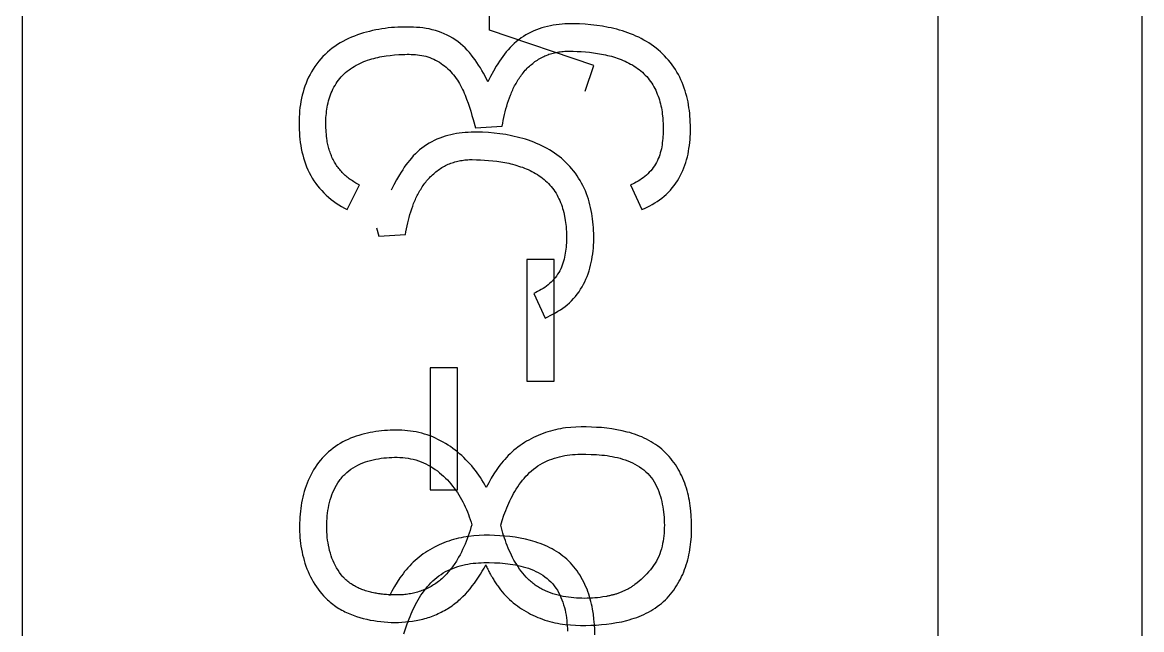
# Model space of a CAD drawing. Header units: inches. Extents: x 9000 to 22395, y 8106 to 17135.
# Drawn here: x 10305.71 to 10316.03, y 8309.48 to 8315.08 of the extents above; entities that cross this region are included whole.
import ezdxf

# ---------------------------------------------------------------- set-up
doc = ezdxf.new("R2010")
doc.units = ezdxf.units.IN
doc.header["$MEASUREMENT"] = 0
doc.layers.add('20000_FRONT_O', color=7, linetype='Continuous')
doc.layers.add('20500_FRONT_O_LABELING', color=7, linetype='Continuous')

msp = doc.modelspace()

# ---------------------------------------------------------------- linework, layer by layer
at = {"layer": '20000_FRONT_O', "linetype": 'Continuous'}
for p, q in [((10305.705, 8298.788), (10305.705, 8372.755)), ((10314.148, 8351.649), (10314.148, 8298.104)), ((10316.026, 8326.094), (10316.026, 8293.794))]:
    msp.add_line(p, q, dxfattribs=at)
at = {"layer": '20500_FRONT_O_LABELING', "linetype": 'Continuous'}
for p, q in [((10310.012, 8315.008), (10310.012, 8316.532)), ((10310.973, 8314.683), (10310.012, 8315.008)), ((10310.895, 8314.446), (10310.973, 8314.683)), ((10309.862, 8314.185), (10309.884, 8314.109)), ((10309.884, 8314.109), (10310.13, 8314.124)), ((10308.7, 8313.355), (10308.813, 8313.582)), ((10311.314, 8313.582), (10311.417, 8313.355)), ((10308.969, 8313.186), (10308.991, 8313.11)), ((10308.991, 8313.11), (10309.238, 8313.125)), ((10310.357, 8312.895), (10310.357, 8311.772)), ((10310.608, 8312.895), (10310.357, 8312.895)), ((10310.608, 8311.772), (10310.608, 8312.895)), ((10310.421, 8312.582), (10310.525, 8312.355)), ((10309.464, 8311.896), (10309.464, 8310.772)), ((10309.716, 8311.896), (10309.464, 8311.896)), ((10309.716, 8310.772), (10309.716, 8311.896)), ((10310.357, 8311.772), (10310.608, 8311.772)), ((10309.464, 8310.772), (10309.716, 8310.772))]:
    msp.add_line(p, q, dxfattribs=at)
for points in [[(10309.997, 8314.533), (10309.971, 8314.585), (10309.957, 8314.611), (10309.942, 8314.636), (10309.928, 8314.661), (10309.912, 8314.686), (10309.897, 8314.71), (10309.88, 8314.734), (10309.863, 8314.757), (10309.845, 8314.779), (10309.827, 8314.802), (10309.807, 8314.823), (10309.787, 8314.844), (10309.766, 8314.864), (10309.744, 8314.883), (10309.721, 8314.902), (10309.697, 8314.919), (10309.673, 8314.935), (10309.647, 8314.949), (10309.622, 8314.963), (10309.595, 8314.975), (10309.568, 8314.986), (10309.541, 8314.996), (10309.513, 8315.005), (10309.485, 8315.012), (10309.456, 8315.019), (10309.428, 8315.024), (10309.399, 8315.029), (10309.37, 8315.032), (10309.34, 8315.034), (10309.311, 8315.036), (10309.282, 8315.037), (10309.253, 8315.037), (10309.224, 8315.037), (10309.195, 8315.036), (10309.166, 8315.035), (10309.137, 8315.033), (10309.108, 8315.031), (10309.079, 8315.028), (10309.05, 8315.024), (10309.021, 8315.02), (10308.993, 8315.015), (10308.964, 8315.01), (10308.935, 8315.004), (10308.907, 8314.997), (10308.878, 8314.99), (10308.85, 8314.982), (10308.822, 8314.973), (10308.794, 8314.964), (10308.767, 8314.954), (10308.74, 8314.943), (10308.713, 8314.931), (10308.687, 8314.918), (10308.661, 8314.904), (10308.636, 8314.89), (10308.611, 8314.875), (10308.587, 8314.858), (10308.563, 8314.841), (10308.54, 8314.823), (10308.518, 8314.805), (10308.497, 8314.785), (10308.477, 8314.764), (10308.457, 8314.743), (10308.438, 8314.721), (10308.42, 8314.698), (10308.403, 8314.674), (10308.387, 8314.65), (10308.372, 8314.625), (10308.358, 8314.6), (10308.345, 8314.574), (10308.332, 8314.547), (10308.321, 8314.52), (10308.311, 8314.493), (10308.301, 8314.465), (10308.293, 8314.437), (10308.286, 8314.408), (10308.279, 8314.38), (10308.274, 8314.351), (10308.269, 8314.322), (10308.265, 8314.294), (10308.262, 8314.265), (10308.259, 8314.236), (10308.258, 8314.206), (10308.257, 8314.177), (10308.256, 8314.148), (10308.257, 8314.119), (10308.258, 8314.09), (10308.259, 8314.061), (10308.261, 8314.032), (10308.264, 8314.003), (10308.268, 8313.974), (10308.272, 8313.945), (10308.277, 8313.916), (10308.283, 8313.888), (10308.29, 8313.859), (10308.298, 8313.831), (10308.306, 8313.803), (10308.316, 8313.776), (10308.326, 8313.749), (10308.338, 8313.722), (10308.35, 8313.696), (10308.364, 8313.67), (10308.378, 8313.645), (10308.394, 8313.62), (10308.41, 8313.596), (10308.428, 8313.573), (10308.446, 8313.551), (10308.465, 8313.529), (10308.486, 8313.508), (10308.507, 8313.488), (10308.529, 8313.468), (10308.551, 8313.449), (10308.575, 8313.432), (10308.599, 8313.415), (10308.623, 8313.398), (10308.648, 8313.383), (10308.674, 8313.368), (10308.7, 8313.355)], [(10311.417, 8313.355), (10311.442, 8313.366), (10311.466, 8313.377), (10311.49, 8313.39), (10311.513, 8313.402), (10311.536, 8313.416), (10311.558, 8313.43), (10311.58, 8313.445), (10311.602, 8313.461), (10311.623, 8313.477), (10311.643, 8313.495), (10311.662, 8313.514), (10311.68, 8313.534), (10311.698, 8313.554), (10311.714, 8313.575), (10311.73, 8313.597), (10311.745, 8313.619), (10311.758, 8313.642), (10311.771, 8313.665), (10311.783, 8313.689), (10311.794, 8313.714), (10311.804, 8313.738), (10311.814, 8313.763), (10311.822, 8313.789), (10311.83, 8313.814), (10311.837, 8313.84), (10311.843, 8313.866), (10311.848, 8313.893), (10311.852, 8313.919), (10311.856, 8313.946), (10311.859, 8313.973), (10311.862, 8314), (10311.864, 8314.026), (10311.865, 8314.053), (10311.866, 8314.08), (10311.865, 8314.134), (10311.864, 8314.16), (10311.863, 8314.187), (10311.861, 8314.214), (10311.859, 8314.24), (10311.856, 8314.267), (10311.852, 8314.293), (10311.848, 8314.32), (10311.843, 8314.346), (10311.837, 8314.372), (10311.831, 8314.398), (10311.824, 8314.424), (10311.817, 8314.45), (10311.808, 8314.475), (10311.799, 8314.5), (10311.789, 8314.525), (10311.778, 8314.55), (10311.766, 8314.574), (10311.754, 8314.598), (10311.741, 8314.621), (10311.727, 8314.644), (10311.712, 8314.667), (10311.697, 8314.688), (10311.68, 8314.71), (10311.663, 8314.731), (10311.646, 8314.751), (10311.627, 8314.771), (10311.608, 8314.79), (10311.589, 8314.808), (10311.569, 8314.826), (10311.548, 8314.843), (10311.526, 8314.859), (10311.504, 8314.875), (10311.482, 8314.89), (10311.459, 8314.904), (10311.436, 8314.917), (10311.412, 8314.93), (10311.388, 8314.942), (10311.363, 8314.954), (10311.339, 8314.965), (10311.314, 8314.975), (10311.289, 8314.984), (10311.263, 8314.993), (10311.238, 8315.001), (10311.212, 8315.009), (10311.186, 8315.016), (10311.16, 8315.023), (10311.133, 8315.029), (10311.107, 8315.034), (10311.054, 8315.044), (10311.001, 8315.052), (10310.948, 8315.058), (10310.895, 8315.063), (10310.842, 8315.066), (10310.788, 8315.067), (10310.734, 8315.066), (10310.707, 8315.065), (10310.681, 8315.063), (10310.654, 8315.061), (10310.627, 8315.058), (10310.6, 8315.054), (10310.574, 8315.049), (10310.547, 8315.043), (10310.521, 8315.037), (10310.496, 8315.029), (10310.47, 8315.021), (10310.445, 8315.011), (10310.42, 8315.001), (10310.396, 8314.99), (10310.372, 8314.978), (10310.349, 8314.965), (10310.326, 8314.951), (10310.304, 8314.936), (10310.282, 8314.92), (10310.261, 8314.903), (10310.241, 8314.885), (10310.221, 8314.867), (10310.202, 8314.848), (10310.184, 8314.828), (10310.167, 8314.808), (10310.15, 8314.787), (10310.134, 8314.765), (10310.119, 8314.743), (10310.104, 8314.721), (10310.089, 8314.698), (10310.075, 8314.675), (10310.048, 8314.629), (10310.022, 8314.581), (10309.997, 8314.533)], [(10310.13, 8314.124), (10310.135, 8314.15), (10310.14, 8314.177), (10310.145, 8314.203), (10310.151, 8314.23), (10310.157, 8314.256), (10310.164, 8314.282), (10310.171, 8314.308), (10310.179, 8314.334), (10310.187, 8314.359), (10310.196, 8314.384), (10310.206, 8314.409), (10310.211, 8314.422), (10310.216, 8314.434), (10310.221, 8314.446), (10310.227, 8314.458), (10310.232, 8314.47), (10310.238, 8314.482), (10310.244, 8314.494), (10310.251, 8314.506), (10310.257, 8314.517), (10310.264, 8314.529), (10310.271, 8314.54), (10310.278, 8314.552), (10310.285, 8314.563), (10310.293, 8314.574), (10310.3, 8314.585), (10310.308, 8314.596), (10310.316, 8314.607), (10310.325, 8314.617), (10310.333, 8314.627), (10310.342, 8314.638), (10310.351, 8314.647), (10310.361, 8314.657), (10310.37, 8314.666), (10310.38, 8314.676), (10310.39, 8314.685), (10310.4, 8314.693), (10310.411, 8314.702), (10310.421, 8314.71), (10310.432, 8314.718), (10310.443, 8314.725), (10310.454, 8314.733), (10310.465, 8314.74), (10310.477, 8314.747), (10310.488, 8314.753), (10310.5, 8314.76), (10310.512, 8314.765), (10310.524, 8314.771), (10310.536, 8314.776), (10310.549, 8314.781), (10310.561, 8314.786), (10310.574, 8314.79), (10310.587, 8314.793), (10310.6, 8314.797), (10310.613, 8314.8), (10310.626, 8314.803), (10310.639, 8314.805), (10310.652, 8314.807), (10310.665, 8314.809), (10310.679, 8314.811), (10310.692, 8314.812), (10310.706, 8314.813), (10310.719, 8314.814), (10310.733, 8314.814), (10310.746, 8314.814)], [(10310.746, 8314.814), (10310.784, 8314.814), (10310.822, 8314.812), (10310.859, 8314.81), (10310.897, 8314.808), (10310.934, 8314.804), (10310.971, 8314.8), (10311.009, 8314.794), (10311.045, 8314.788), (10311.064, 8314.784), (10311.082, 8314.78), (10311.1, 8314.776), (10311.119, 8314.772), (10311.137, 8314.767), (10311.155, 8314.761), (10311.173, 8314.756), (10311.191, 8314.75), (10311.209, 8314.743), (10311.227, 8314.737), (10311.245, 8314.729), (10311.262, 8314.722), (10311.28, 8314.714), (10311.297, 8314.705), (10311.313, 8314.696), (10311.33, 8314.687), (10311.346, 8314.677), (10311.362, 8314.667), (10311.378, 8314.656), (10311.393, 8314.645), (10311.408, 8314.633), (10311.422, 8314.62), (10311.436, 8314.607), (10311.449, 8314.594), (10311.462, 8314.58), (10311.474, 8314.566), (10311.486, 8314.551), (10311.497, 8314.535), (10311.508, 8314.52), (10311.518, 8314.504), (10311.527, 8314.487), (10311.537, 8314.471), (10311.545, 8314.454), (10311.553, 8314.437), (10311.56, 8314.419), (10311.567, 8314.401), (10311.573, 8314.383), (10311.579, 8314.365), (10311.584, 8314.347), (10311.589, 8314.329), (10311.593, 8314.31), (10311.597, 8314.292), (10311.601, 8314.273), (10311.604, 8314.254), (10311.606, 8314.235), (10311.608, 8314.217), (10311.61, 8314.198), (10311.612, 8314.179), (10311.614, 8314.141), (10311.614, 8314.122), (10311.615, 8314.103), (10311.615, 8314.084), (10311.614, 8314.065), (10311.613, 8314.046), (10311.612, 8314.027), (10311.611, 8314.009), (10311.609, 8313.99), (10311.606, 8313.971), (10311.604, 8313.952), (10311.6, 8313.933), (10311.597, 8313.915), (10311.592, 8313.896), (10311.587, 8313.878), (10311.582, 8313.86), (10311.576, 8313.842), (10311.569, 8313.824), (10311.561, 8313.807), (10311.553, 8313.79), (10311.544, 8313.773), (10311.534, 8313.757), (10311.523, 8313.742), (10311.512, 8313.726), (10311.499, 8313.712), (10311.486, 8313.698), (10311.473, 8313.684), (10311.459, 8313.672), (10311.444, 8313.659), (10311.429, 8313.648), (10311.414, 8313.637), (10311.398, 8313.626), (10311.382, 8313.616), (10311.365, 8313.607), (10311.348, 8313.598), (10311.331, 8313.589), (10311.314, 8313.582)], [(10308.515, 8313.991), (10308.512, 8314.01), (10308.51, 8314.03), (10308.508, 8314.049), (10308.506, 8314.068), (10308.505, 8314.087), (10308.504, 8314.107), (10308.503, 8314.126), (10308.503, 8314.145), (10308.503, 8314.164), (10308.504, 8314.183), (10308.504, 8314.203), (10308.506, 8314.222), (10308.508, 8314.241), (10308.51, 8314.26), (10308.512, 8314.279), (10308.516, 8314.299), (10308.519, 8314.318), (10308.524, 8314.337), (10308.528, 8314.356), (10308.534, 8314.374), (10308.54, 8314.393), (10308.546, 8314.411), (10308.553, 8314.43), (10308.561, 8314.447), (10308.569, 8314.465), (10308.578, 8314.482), (10308.588, 8314.499), (10308.598, 8314.516), (10308.609, 8314.532), (10308.62, 8314.547), (10308.632, 8314.562), (10308.645, 8314.577), (10308.658, 8314.591), (10308.672, 8314.605), (10308.686, 8314.618), (10308.701, 8314.63), (10308.717, 8314.642), (10308.732, 8314.653), (10308.749, 8314.664), (10308.765, 8314.674), (10308.782, 8314.684), (10308.799, 8314.693), (10308.817, 8314.702), (10308.835, 8314.71), (10308.853, 8314.718), (10308.871, 8314.725), (10308.889, 8314.731), (10308.908, 8314.737), (10308.926, 8314.743), (10308.945, 8314.748), (10308.964, 8314.753), (10308.982, 8314.757), (10309.001, 8314.761), (10309.02, 8314.765), (10309.04, 8314.768), (10309.059, 8314.771), (10309.097, 8314.776), (10309.136, 8314.78), (10309.175, 8314.783), (10309.214, 8314.785), (10309.233, 8314.785), (10309.252, 8314.786), (10309.272, 8314.786), (10309.291, 8314.785), (10309.31, 8314.784), (10309.33, 8314.783), (10309.349, 8314.781), (10309.368, 8314.778), (10309.387, 8314.775), (10309.406, 8314.771), (10309.425, 8314.767), (10309.444, 8314.761), (10309.463, 8314.755), (10309.481, 8314.748), (10309.499, 8314.74), (10309.516, 8314.732), (10309.534, 8314.722), (10309.551, 8314.712), (10309.567, 8314.702), (10309.583, 8314.69), (10309.599, 8314.678), (10309.614, 8314.666), (10309.629, 8314.653), (10309.643, 8314.639), (10309.656, 8314.625), (10309.669, 8314.61), (10309.682, 8314.595), (10309.694, 8314.58), (10309.705, 8314.564), (10309.716, 8314.548), (10309.726, 8314.531), (10309.736, 8314.515), (10309.746, 8314.497), (10309.755, 8314.48), (10309.764, 8314.462), (10309.772, 8314.445), (10309.78, 8314.427), (10309.787, 8314.408), (10309.795, 8314.39), (10309.801, 8314.372), (10309.815, 8314.335), (10309.827, 8314.298), (10309.839, 8314.26), (10309.85, 8314.223), (10309.862, 8314.185)], [(10308.813, 8313.582), (10308.803, 8313.587), (10308.792, 8313.593), (10308.781, 8313.599), (10308.77, 8313.605), (10308.76, 8313.611), (10308.75, 8313.618), (10308.739, 8313.625), (10308.729, 8313.632), (10308.719, 8313.639), (10308.71, 8313.646), (10308.7, 8313.654), (10308.691, 8313.662), (10308.682, 8313.67), (10308.673, 8313.678), (10308.664, 8313.687), (10308.655, 8313.696), (10308.647, 8313.705), (10308.639, 8313.714), (10308.631, 8313.723), (10308.623, 8313.733), (10308.616, 8313.743), (10308.608, 8313.752), (10308.601, 8313.762), (10308.595, 8313.773), (10308.588, 8313.783), (10308.582, 8313.793), (10308.576, 8313.804), (10308.571, 8313.815), (10308.565, 8313.826), (10308.56, 8313.837), (10308.555, 8313.849), (10308.551, 8313.86), (10308.546, 8313.872), (10308.542, 8313.883), (10308.538, 8313.895), (10308.535, 8313.907), (10308.531, 8313.919), (10308.528, 8313.931), (10308.525, 8313.943), (10308.522, 8313.955), (10308.52, 8313.967), (10308.517, 8313.979), (10308.515, 8313.991)], [(10310.525, 8312.355), (10310.549, 8312.367), (10310.573, 8312.378), (10310.597, 8312.39), (10310.621, 8312.403), (10310.643, 8312.417), (10310.666, 8312.431), (10310.688, 8312.446), (10310.709, 8312.462), (10310.73, 8312.478), (10310.75, 8312.496), (10310.77, 8312.515), (10310.788, 8312.534), (10310.805, 8312.555), (10310.822, 8312.576), (10310.838, 8312.598), (10310.852, 8312.62), (10310.866, 8312.643), (10310.879, 8312.666), (10310.891, 8312.69), (10310.902, 8312.714), (10310.912, 8312.739), (10310.921, 8312.764), (10310.93, 8312.789), (10310.937, 8312.815), (10310.944, 8312.841), (10310.95, 8312.867), (10310.956, 8312.893), (10310.96, 8312.92), (10310.964, 8312.947), (10310.967, 8312.973), (10310.97, 8313), (10310.971, 8313.027), (10310.973, 8313.054), (10310.973, 8313.081), (10310.973, 8313.134), (10310.972, 8313.161), (10310.971, 8313.188), (10310.969, 8313.214), (10310.966, 8313.241), (10310.963, 8313.268), (10310.96, 8313.294), (10310.955, 8313.32), (10310.951, 8313.347), (10310.945, 8313.373), (10310.939, 8313.399), (10310.932, 8313.425), (10310.924, 8313.45), (10310.916, 8313.476), (10310.907, 8313.501), (10310.897, 8313.526), (10310.886, 8313.551), (10310.874, 8313.575), (10310.862, 8313.599), (10310.848, 8313.622), (10310.834, 8313.645), (10310.82, 8313.667), (10310.804, 8313.689), (10310.788, 8313.711), (10310.771, 8313.731), (10310.753, 8313.752), (10310.735, 8313.771), (10310.716, 8313.79), (10310.696, 8313.809), (10310.676, 8313.827), (10310.655, 8313.844), (10310.634, 8313.86), (10310.612, 8313.876), (10310.589, 8313.891), (10310.566, 8313.905), (10310.543, 8313.918), (10310.519, 8313.931), (10310.495, 8313.943), (10310.471, 8313.954), (10310.446, 8313.965), (10310.421, 8313.975), (10310.396, 8313.985), (10310.371, 8313.994), (10310.345, 8314.002), (10310.319, 8314.01), (10310.293, 8314.017), (10310.267, 8314.023), (10310.241, 8314.029), (10310.215, 8314.035), (10310.162, 8314.045), (10310.109, 8314.053), (10310.056, 8314.059), (10310.003, 8314.064), (10309.949, 8314.067), (10309.896, 8314.068), (10309.842, 8314.067), (10309.815, 8314.066), (10309.788, 8314.064), (10309.761, 8314.062), (10309.734, 8314.058), (10309.708, 8314.055), (10309.681, 8314.05), (10309.655, 8314.044), (10309.629, 8314.037), (10309.603, 8314.03), (10309.578, 8314.021), (10309.553, 8314.012), (10309.528, 8314.002), (10309.503, 8313.991), (10309.48, 8313.979), (10309.456, 8313.966), (10309.433, 8313.952), (10309.411, 8313.937), (10309.389, 8313.921), (10309.368, 8313.904), (10309.348, 8313.886), (10309.329, 8313.868), (10309.31, 8313.849), (10309.292, 8313.829), (10309.275, 8313.808), (10309.258, 8313.787), (10309.242, 8313.766), (10309.227, 8313.744), (10309.212, 8313.722), (10309.197, 8313.699), (10309.183, 8313.676), (10309.156, 8313.629), (10309.13, 8313.582), (10309.105, 8313.534)], [(10309.238, 8313.125), (10309.242, 8313.151), (10309.247, 8313.178), (10309.253, 8313.204), (10309.258, 8313.231), (10309.265, 8313.257), (10309.271, 8313.283), (10309.278, 8313.309), (10309.286, 8313.334), (10309.295, 8313.36), (10309.304, 8313.385), (10309.313, 8313.41), (10309.318, 8313.422), (10309.323, 8313.435), (10309.329, 8313.447), (10309.334, 8313.459), (10309.34, 8313.471), (10309.346, 8313.483), (10309.352, 8313.495), (10309.358, 8313.506), (10309.365, 8313.518), (10309.371, 8313.53), (10309.378, 8313.541), (10309.385, 8313.552), (10309.393, 8313.564), (10309.4, 8313.575), (10309.408, 8313.586), (10309.416, 8313.597), (10309.424, 8313.607), (10309.432, 8313.618), (10309.441, 8313.628), (10309.45, 8313.638), (10309.459, 8313.648), (10309.468, 8313.658), (10309.478, 8313.667), (10309.488, 8313.676), (10309.498, 8313.685), (10309.508, 8313.694), (10309.518, 8313.702), (10309.529, 8313.711), (10309.54, 8313.719), (10309.55, 8313.726), (10309.562, 8313.734), (10309.573, 8313.741), (10309.584, 8313.748), (10309.596, 8313.754), (10309.608, 8313.76), (10309.62, 8313.766), (10309.632, 8313.772), (10309.644, 8313.777), (10309.656, 8313.782), (10309.669, 8313.786), (10309.681, 8313.79), (10309.694, 8313.794), (10309.707, 8313.798), (10309.72, 8313.801), (10309.733, 8313.804), (10309.746, 8313.806), (10309.76, 8313.808), (10309.773, 8313.81), (10309.786, 8313.812), (10309.8, 8313.813), (10309.813, 8313.814), (10309.827, 8313.815), (10309.84, 8313.815), (10309.854, 8313.815)], [(10309.854, 8313.815), (10309.892, 8313.814), (10309.929, 8313.813), (10309.967, 8313.811), (10310.004, 8313.808), (10310.042, 8313.805), (10310.079, 8313.801), (10310.116, 8313.795), (10310.153, 8313.789), (10310.171, 8313.785), (10310.19, 8313.781), (10310.208, 8313.777), (10310.226, 8313.772), (10310.245, 8313.767), (10310.263, 8313.762), (10310.281, 8313.756), (10310.299, 8313.75), (10310.317, 8313.744), (10310.335, 8313.737), (10310.352, 8313.73), (10310.37, 8313.723), (10310.387, 8313.715), (10310.404, 8313.706), (10310.421, 8313.697), (10310.438, 8313.688), (10310.454, 8313.678), (10310.47, 8313.667), (10310.485, 8313.657), (10310.5, 8313.645), (10310.515, 8313.633), (10310.529, 8313.621), (10310.543, 8313.608), (10310.557, 8313.595), (10310.569, 8313.581), (10310.582, 8313.566), (10310.593, 8313.551), (10310.605, 8313.536), (10310.615, 8313.521), (10310.626, 8313.505), (10310.635, 8313.488), (10310.644, 8313.471), (10310.653, 8313.454), (10310.66, 8313.437), (10310.668, 8313.42), (10310.675, 8313.402), (10310.681, 8313.384), (10310.687, 8313.366), (10310.692, 8313.348), (10310.697, 8313.329), (10310.701, 8313.311), (10310.705, 8313.292), (10310.708, 8313.274), (10310.711, 8313.255), (10310.714, 8313.236), (10310.716, 8313.217), (10310.718, 8313.198), (10310.719, 8313.18), (10310.721, 8313.142), (10310.722, 8313.123), (10310.722, 8313.104), (10310.722, 8313.085), (10310.722, 8313.066), (10310.721, 8313.047), (10310.72, 8313.028), (10310.718, 8313.009), (10310.716, 8312.99), (10310.714, 8312.972), (10310.711, 8312.953), (10310.708, 8312.934), (10310.704, 8312.916), (10310.7, 8312.897), (10310.695, 8312.879), (10310.689, 8312.861), (10310.683, 8312.843), (10310.676, 8312.825), (10310.669, 8312.808), (10310.66, 8312.791), (10310.651, 8312.774), (10310.641, 8312.758), (10310.631, 8312.742), (10310.619, 8312.727), (10310.607, 8312.712), (10310.594, 8312.698), (10310.581, 8312.685), (10310.567, 8312.672), (10310.552, 8312.66), (10310.537, 8312.649), (10310.522, 8312.637), (10310.506, 8312.627), (10310.489, 8312.617), (10310.473, 8312.608), (10310.456, 8312.599), (10310.439, 8312.59), (10310.421, 8312.582)], [(10309.983, 8310.795), (10309.97, 8310.818), (10309.956, 8310.841), (10309.942, 8310.864), (10309.928, 8310.886), (10309.913, 8310.908), (10309.898, 8310.93), (10309.882, 8310.951), (10309.866, 8310.972), (10309.849, 8310.992), (10309.832, 8311.012), (10309.814, 8311.031), (10309.795, 8311.05), (10309.776, 8311.069), (10309.757, 8311.087), (10309.737, 8311.104), (10309.716, 8311.122), (10309.695, 8311.138), (10309.674, 8311.154), (10309.652, 8311.17), (10309.63, 8311.185), (10309.607, 8311.199), (10309.584, 8311.212), (10309.561, 8311.225), (10309.537, 8311.237), (10309.513, 8311.249), (10309.489, 8311.259), (10309.464, 8311.269), (10309.439, 8311.278), (10309.413, 8311.286), (10309.388, 8311.294), (10309.362, 8311.3), (10309.336, 8311.306), (10309.31, 8311.31), (10309.284, 8311.314), (10309.257, 8311.317), (10309.231, 8311.32), (10309.204, 8311.321), (10309.177, 8311.322), (10309.151, 8311.322), (10309.124, 8311.322), (10309.097, 8311.321), (10309.071, 8311.32), (10309.044, 8311.318), (10309.017, 8311.315), (10308.991, 8311.312), (10308.965, 8311.309), (10308.938, 8311.305), (10308.912, 8311.3), (10308.886, 8311.294), (10308.86, 8311.288), (10308.834, 8311.282), (10308.808, 8311.274), (10308.782, 8311.266), (10308.757, 8311.257), (10308.732, 8311.248), (10308.708, 8311.237), (10308.684, 8311.226), (10308.66, 8311.213), (10308.636, 8311.2), (10308.614, 8311.186), (10308.591, 8311.171), (10308.57, 8311.156), (10308.549, 8311.139), (10308.528, 8311.121), (10308.509, 8311.103), (10308.49, 8311.084), (10308.471, 8311.064), (10308.454, 8311.044), (10308.437, 8311.023), (10308.421, 8311.001), (10308.405, 8310.978), (10308.391, 8310.956), (10308.377, 8310.932), (10308.364, 8310.908), (10308.352, 8310.884), (10308.341, 8310.859), (10308.331, 8310.835), (10308.321, 8310.809), (10308.313, 8310.784), (10308.305, 8310.758), (10308.297, 8310.732), (10308.291, 8310.706), (10308.285, 8310.68), (10308.28, 8310.653), (10308.276, 8310.627), (10308.272, 8310.6), (10308.269, 8310.574), (10308.266, 8310.547), (10308.264, 8310.52), (10308.263, 8310.493), (10308.262, 8310.467), (10308.261, 8310.44), (10308.262, 8310.413), (10308.262, 8310.386), (10308.263, 8310.359), (10308.265, 8310.332), (10308.268, 8310.305), (10308.271, 8310.279), (10308.274, 8310.252), (10308.279, 8310.226), (10308.284, 8310.199), (10308.289, 8310.173), (10308.296, 8310.147), (10308.303, 8310.121), (10308.31, 8310.096), (10308.319, 8310.07), (10308.328, 8310.045), (10308.339, 8310.02), (10308.35, 8309.996), (10308.361, 8309.971), (10308.374, 8309.948), (10308.387, 8309.924), (10308.401, 8309.901), (10308.416, 8309.879), (10308.432, 8309.857), (10308.448, 8309.835), (10308.465, 8309.814), (10308.483, 8309.794)], [(10310.101, 8309.87), (10310.115, 8309.851), (10310.13, 8309.832), (10310.146, 8309.814), (10310.162, 8309.796), (10310.179, 8309.779), (10310.196, 8309.763), (10310.214, 8309.747), (10310.232, 8309.731), (10310.251, 8309.716), (10310.27, 8309.702), (10310.289, 8309.688), (10310.309, 8309.675), (10310.329, 8309.662), (10310.35, 8309.65), (10310.371, 8309.638), (10310.392, 8309.627), (10310.413, 8309.617), (10310.435, 8309.607), (10310.457, 8309.597), (10310.479, 8309.588), (10310.502, 8309.58), (10310.524, 8309.572), (10310.547, 8309.565), (10310.57, 8309.559), (10310.593, 8309.553), (10310.616, 8309.547), (10310.64, 8309.543), (10310.663, 8309.538), (10310.687, 8309.535), (10310.71, 8309.532), (10310.758, 8309.527), (10310.805, 8309.524), (10310.853, 8309.523), (10310.901, 8309.523), (10310.948, 8309.524), (10310.996, 8309.526), (10311.044, 8309.53), (10311.091, 8309.534), (10311.138, 8309.54), (10311.185, 8309.548), (10311.232, 8309.557), (10311.278, 8309.569), (10311.301, 8309.575), (10311.324, 8309.582), (10311.347, 8309.589), (10311.37, 8309.597), (10311.392, 8309.606), (10311.414, 8309.615), (10311.436, 8309.624), (10311.458, 8309.635), (10311.479, 8309.646), (10311.5, 8309.657), (10311.52, 8309.67), (10311.541, 8309.683), (10311.56, 8309.697), (10311.58, 8309.711), (10311.598, 8309.726), (10311.616, 8309.742), (10311.634, 8309.758), (10311.65, 8309.775), (10311.666, 8309.793), (10311.682, 8309.811), (10311.697, 8309.829), (10311.711, 8309.849), (10311.725, 8309.868), (10311.738, 8309.888), (10311.75, 8309.908), (10311.762, 8309.929), (10311.773, 8309.95), (10311.784, 8309.972), (10311.794, 8309.993), (10311.803, 8310.015), (10311.812, 8310.037), (10311.82, 8310.06), (10311.827, 8310.082), (10311.834, 8310.105), (10311.84, 8310.128), (10311.846, 8310.151), (10311.851, 8310.174), (10311.856, 8310.197), (10311.864, 8310.245), (10311.87, 8310.292), (10311.874, 8310.34), (10311.876, 8310.388), (10311.876, 8310.436), (10311.875, 8310.484), (10311.873, 8310.531), (10311.869, 8310.579), (10311.863, 8310.626), (10311.856, 8310.673), (10311.851, 8310.696), (10311.846, 8310.719), (10311.841, 8310.742), (10311.834, 8310.765), (10311.828, 8310.788), (10311.82, 8310.811), (10311.813, 8310.834), (10311.804, 8310.856), (10311.795, 8310.878), (10311.785, 8310.9), (10311.775, 8310.921), (10311.763, 8310.943), (10311.752, 8310.964), (10311.739, 8310.984), (10311.726, 8311.004), (10311.712, 8311.024), (10311.698, 8311.043), (10311.683, 8311.062), (10311.668, 8311.08), (10311.652, 8311.097), (10311.635, 8311.114), (10311.618, 8311.131), (10311.6, 8311.147), (10311.582, 8311.162), (10311.563, 8311.176), (10311.543, 8311.19), (10311.523, 8311.203), (10311.503, 8311.215), (10311.482, 8311.227), (10311.461, 8311.238), (10311.439, 8311.249), (10311.417, 8311.259), (10311.395, 8311.268), (10311.373, 8311.276), (10311.35, 8311.284), (10311.328, 8311.292), (10311.305, 8311.299), (10311.282, 8311.305), (10311.235, 8311.317), (10311.188, 8311.326), (10311.141, 8311.334), (10311.094, 8311.34), (10311.046, 8311.345), (10310.999, 8311.348), (10310.952, 8311.351), (10310.904, 8311.352), (10310.857, 8311.352), (10310.809, 8311.351), (10310.762, 8311.347), (10310.714, 8311.342), (10310.69, 8311.339), (10310.667, 8311.335), (10310.643, 8311.331), (10310.62, 8311.326), (10310.597, 8311.32), (10310.574, 8311.314), (10310.551, 8311.307), (10310.528, 8311.299), (10310.506, 8311.291), (10310.483, 8311.283), (10310.461, 8311.274), (10310.439, 8311.264), (10310.418, 8311.254), (10310.396, 8311.243), (10310.375, 8311.231), (10310.354, 8311.22), (10310.334, 8311.207), (10310.314, 8311.194), (10310.295, 8311.18), (10310.275, 8311.166), (10310.257, 8311.152), (10310.238, 8311.137), (10310.22, 8311.121), (10310.203, 8311.105), (10310.186, 8311.088), (10310.169, 8311.071), (10310.153, 8311.053), (10310.137, 8311.035), (10310.122, 8311.017), (10310.107, 8310.998), (10310.093, 8310.979), (10310.079, 8310.96), (10310.053, 8310.92), (10310.028, 8310.879), (10310.005, 8310.838), (10309.983, 8310.795)], [(10310.116, 8310.445), (10310.13, 8310.491), (10310.146, 8310.538), (10310.163, 8310.583), (10310.172, 8310.606), (10310.181, 8310.628), (10310.191, 8310.65), (10310.201, 8310.672), (10310.212, 8310.694), (10310.223, 8310.716), (10310.235, 8310.737), (10310.247, 8310.758), (10310.259, 8310.779), (10310.273, 8310.8), (10310.287, 8310.82), (10310.301, 8310.84), (10310.316, 8310.86), (10310.332, 8310.878), (10310.348, 8310.897), (10310.365, 8310.914), (10310.382, 8310.931), (10310.401, 8310.948), (10310.419, 8310.963), (10310.439, 8310.978), (10310.458, 8310.992), (10310.479, 8311.005), (10310.5, 8311.017), (10310.521, 8311.028), (10310.543, 8311.038), (10310.566, 8311.048), (10310.588, 8311.056), (10310.611, 8311.064), (10310.635, 8311.071), (10310.658, 8311.077), (10310.682, 8311.082), (10310.706, 8311.087), (10310.73, 8311.091), (10310.754, 8311.094), (10310.779, 8311.097), (10310.803, 8311.098), (10310.828, 8311.1), (10310.852, 8311.1), (10310.901, 8311.101), (10310.95, 8311.099), (10310.999, 8311.097), (10311.024, 8311.095), (10311.048, 8311.093), (10311.072, 8311.09), (10311.096, 8311.087), (10311.121, 8311.083), (10311.145, 8311.079), (10311.169, 8311.074), (10311.193, 8311.069), (10311.216, 8311.063), (10311.24, 8311.056), (10311.264, 8311.049), (10311.287, 8311.04), (10311.31, 8311.031), (10311.332, 8311.02), (10311.354, 8311.009), (10311.375, 8310.997), (10311.396, 8310.984), (10311.416, 8310.97), (10311.435, 8310.955), (10311.453, 8310.939), (10311.471, 8310.923), (10311.487, 8310.905), (10311.503, 8310.886), (10311.517, 8310.866), (10311.53, 8310.846), (10311.542, 8310.824), (10311.553, 8310.803), (10311.564, 8310.781), (10311.573, 8310.758), (10311.581, 8310.735), (10311.589, 8310.712), (10311.595, 8310.688), (10311.601, 8310.664), (10311.606, 8310.64), (10311.611, 8310.616), (10311.614, 8310.592), (10311.617, 8310.568), (10311.62, 8310.543), (10311.622, 8310.519), (10311.623, 8310.494), (10311.624, 8310.47), (10311.625, 8310.445), (10311.624, 8310.421), (10311.624, 8310.396), (10311.622, 8310.372), (10311.62, 8310.348), (10311.617, 8310.324), (10311.614, 8310.3), (10311.609, 8310.276), (10311.604, 8310.252), (10311.598, 8310.228), (10311.59, 8310.205), (10311.582, 8310.182), (10311.573, 8310.159), (10311.563, 8310.137), (10311.551, 8310.116), (10311.539, 8310.095), (10311.525, 8310.075), (10311.511, 8310.055), (10311.496, 8310.036), (10311.48, 8310.017), (10311.464, 8309.999), (10311.446, 8309.981), (10311.429, 8309.964), (10311.411, 8309.947), (10311.392, 8309.931), (10311.373, 8309.915), (10311.354, 8309.9)], [(10308.661, 8309.971), (10308.645, 8309.99), (10308.63, 8310.01), (10308.616, 8310.031), (10308.603, 8310.052), (10308.591, 8310.073), (10308.58, 8310.096), (10308.57, 8310.118), (10308.56, 8310.141), (10308.552, 8310.165), (10308.545, 8310.188), (10308.538, 8310.212), (10308.533, 8310.236), (10308.528, 8310.261), (10308.524, 8310.285), (10308.52, 8310.309), (10308.517, 8310.334), (10308.515, 8310.359), (10308.514, 8310.383), (10308.513, 8310.408), (10308.512, 8310.433), (10308.513, 8310.458), (10308.514, 8310.483), (10308.515, 8310.508), (10308.517, 8310.532), (10308.52, 8310.557), (10308.523, 8310.582), (10308.527, 8310.606), (10308.532, 8310.631), (10308.538, 8310.655), (10308.544, 8310.679), (10308.552, 8310.703), (10308.56, 8310.726), (10308.569, 8310.75), (10308.579, 8310.772), (10308.59, 8310.795), (10308.602, 8310.816), (10308.615, 8310.837), (10308.629, 8310.858), (10308.637, 8310.868), (10308.644, 8310.878), (10308.652, 8310.887), (10308.661, 8310.897), (10308.669, 8310.906), (10308.678, 8310.914), (10308.696, 8310.931), (10308.715, 8310.947), (10308.735, 8310.962), (10308.756, 8310.976), (10308.777, 8310.988), (10308.799, 8311), (10308.822, 8311.011), (10308.845, 8311.021), (10308.868, 8311.029), (10308.892, 8311.037), (10308.916, 8311.043), (10308.94, 8311.049), (10308.964, 8311.054), (10308.989, 8311.059), (10309.014, 8311.063), (10309.038, 8311.066), (10309.063, 8311.068), (10309.088, 8311.07), (10309.113, 8311.071), (10309.138, 8311.072), (10309.162, 8311.072), (10309.187, 8311.071), (10309.212, 8311.069), (10309.236, 8311.067), (10309.261, 8311.064), (10309.285, 8311.059), (10309.31, 8311.054), (10309.333, 8311.047), (10309.357, 8311.04), (10309.381, 8311.031), (10309.404, 8311.021), (10309.426, 8311.011), (10309.448, 8311), (10309.47, 8310.987), (10309.491, 8310.974), (10309.512, 8310.96), (10309.532, 8310.946), (10309.551, 8310.93), (10309.57, 8310.914), (10309.589, 8310.898), (10309.606, 8310.881), (10309.624, 8310.863), (10309.64, 8310.845), (10309.656, 8310.826), (10309.672, 8310.807), (10309.687, 8310.787), (10309.702, 8310.767), (10309.716, 8310.746), (10309.729, 8310.725), (10309.742, 8310.704), (10309.755, 8310.682), (10309.766, 8310.66), (10309.778, 8310.638), (10309.789, 8310.615), (10309.799, 8310.592), (10309.809, 8310.569), (10309.818, 8310.545), (10309.826, 8310.522), (10309.834, 8310.498), (10309.842, 8310.474), (10309.849, 8310.45)], [(10309.849, 8310.45), (10309.841, 8310.424), (10309.833, 8310.398), (10309.825, 8310.373), (10309.816, 8310.347), (10309.806, 8310.322), (10309.797, 8310.297), (10309.787, 8310.272), (10309.776, 8310.247), (10309.765, 8310.222), (10309.753, 8310.198), (10309.741, 8310.174), (10309.728, 8310.151), (10309.715, 8310.128), (10309.708, 8310.116), (10309.701, 8310.105), (10309.693, 8310.094), (10309.686, 8310.083), (10309.678, 8310.072), (10309.671, 8310.061), (10309.663, 8310.05), (10309.654, 8310.04), (10309.646, 8310.029), (10309.638, 8310.019), (10309.629, 8310.009), (10309.62, 8309.999), (10309.611, 8309.989), (10309.602, 8309.979), (10309.592, 8309.97), (10309.582, 8309.961), (10309.572, 8309.952), (10309.562, 8309.943), (10309.552, 8309.935), (10309.541, 8309.926), (10309.53, 8309.918), (10309.519, 8309.91), (10309.508, 8309.903), (10309.497, 8309.896), (10309.486, 8309.889), (10309.474, 8309.882), (10309.462, 8309.875), (10309.45, 8309.869), (10309.438, 8309.863), (10309.426, 8309.858), (10309.414, 8309.853), (10309.401, 8309.848), (10309.388, 8309.843), (10309.376, 8309.838), (10309.363, 8309.834), (10309.35, 8309.83), (10309.337, 8309.827), (10309.324, 8309.824), (10309.311, 8309.821), (10309.298, 8309.818), (10309.285, 8309.815), (10309.271, 8309.813), (10309.258, 8309.811), (10309.245, 8309.809), (10309.231, 8309.808), (10309.218, 8309.806), (10309.204, 8309.805), (10309.191, 8309.804), (10309.177, 8309.804), (10309.164, 8309.803)], [(10311.09, 8309.79), (10311.058, 8309.785), (10311.033, 8309.781), (10311.009, 8309.778), (10310.985, 8309.776), (10310.961, 8309.774), (10310.936, 8309.773), (10310.912, 8309.773), (10310.887, 8309.772), (10310.863, 8309.773), (10310.839, 8309.774), (10310.814, 8309.775), (10310.79, 8309.777), (10310.766, 8309.78), (10310.741, 8309.782), (10310.717, 8309.786), (10310.693, 8309.79), (10310.669, 8309.795), (10310.645, 8309.801), (10310.621, 8309.807), (10310.597, 8309.814), (10310.574, 8309.822), (10310.551, 8309.831), (10310.529, 8309.841), (10310.518, 8309.846), (10310.507, 8309.851), (10310.496, 8309.857), (10310.485, 8309.863), (10310.475, 8309.869), (10310.464, 8309.875), (10310.454, 8309.881), (10310.444, 8309.888), (10310.434, 8309.895), (10310.424, 8309.902), (10310.415, 8309.909), (10310.405, 8309.917), (10310.396, 8309.925), (10310.387, 8309.933), (10310.378, 8309.941), (10310.369, 8309.949), (10310.36, 8309.958), (10310.352, 8309.967), (10310.335, 8309.985), (10310.32, 8310.003), (10310.304, 8310.023), (10310.29, 8310.042), (10310.276, 8310.062), (10310.263, 8310.083), (10310.25, 8310.104), (10310.238, 8310.125), (10310.226, 8310.147), (10310.215, 8310.169), (10310.205, 8310.191), (10310.195, 8310.213), (10310.185, 8310.235), (10310.176, 8310.258), (10310.167, 8310.281), (10310.159, 8310.304), (10310.151, 8310.327), (10310.143, 8310.351), (10310.136, 8310.374), (10310.129, 8310.397), (10310.122, 8310.421), (10310.116, 8310.445)], [(10310.984, 8309.436), (10310.983, 8309.484), (10310.98, 8309.532), (10310.976, 8309.579), (10310.971, 8309.626), (10310.963, 8309.673), (10310.959, 8309.697), (10310.954, 8309.72), (10310.948, 8309.743), (10310.942, 8309.766), (10310.935, 8309.789), (10310.928, 8309.812), (10310.92, 8309.834), (10310.912, 8309.857), (10310.902, 8309.879), (10310.893, 8309.901), (10310.882, 8309.922), (10310.871, 8309.943), (10310.859, 8309.964), (10310.847, 8309.985), (10310.834, 8310.005), (10310.82, 8310.025), (10310.806, 8310.044), (10310.791, 8310.062), (10310.775, 8310.081), (10310.759, 8310.098), (10310.743, 8310.115), (10310.726, 8310.132), (10310.708, 8310.147), (10310.689, 8310.162), (10310.67, 8310.177), (10310.651, 8310.191), (10310.631, 8310.204), (10310.61, 8310.216), (10310.59, 8310.228), (10310.568, 8310.239), (10310.547, 8310.249), (10310.525, 8310.259), (10310.503, 8310.269), (10310.481, 8310.277), (10310.458, 8310.285), (10310.435, 8310.293), (10310.413, 8310.3), (10310.389, 8310.306), (10310.343, 8310.317), (10310.296, 8310.327), (10310.249, 8310.335), (10310.201, 8310.341), (10310.154, 8310.346), (10310.107, 8310.349), (10310.059, 8310.352), (10310.012, 8310.353), (10309.964, 8310.353), (10309.917, 8310.351), (10309.869, 8310.348), (10309.822, 8310.343), (10309.798, 8310.34), (10309.774, 8310.336), (10309.751, 8310.331), (10309.727, 8310.326), (10309.704, 8310.321), (10309.681, 8310.314), (10309.658, 8310.308), (10309.636, 8310.3), (10309.613, 8310.292), (10309.591, 8310.284), (10309.569, 8310.274), (10309.547, 8310.265), (10309.525, 8310.254), (10309.504, 8310.244), (10309.483, 8310.232), (10309.462, 8310.22), (10309.442, 8310.208), (10309.422, 8310.195), (10309.402, 8310.181), (10309.383, 8310.167), (10309.364, 8310.153), (10309.346, 8310.137), (10309.328, 8310.122), (10309.31, 8310.106), (10309.293, 8310.089), (10309.277, 8310.072), (10309.26, 8310.054), (10309.245, 8310.036), (10309.229, 8310.018), (10309.215, 8309.999), (10309.2, 8309.98), (10309.186, 8309.96), (10309.16, 8309.921), (10309.135, 8309.88), (10309.112, 8309.838), (10309.09, 8309.796)], [(10308.483, 8309.794), (10308.495, 8309.782), (10308.506, 8309.77), (10308.518, 8309.759), (10308.53, 8309.748), (10308.543, 8309.737), (10308.556, 8309.727), (10308.569, 8309.717), (10308.582, 8309.707), (10308.595, 8309.698), (10308.609, 8309.689), (10308.622, 8309.68), (10308.636, 8309.672), (10308.651, 8309.664), (10308.665, 8309.656), (10308.679, 8309.649), (10308.694, 8309.641), (10308.709, 8309.635), (10308.724, 8309.628), (10308.739, 8309.622), (10308.754, 8309.616), (10308.77, 8309.61), (10308.785, 8309.605), (10308.817, 8309.595), (10308.848, 8309.587), (10308.88, 8309.579), (10308.912, 8309.572), (10308.945, 8309.567), (10308.977, 8309.562), (10309.009, 8309.558), (10309.042, 8309.555), (10309.074, 8309.552), (10309.107, 8309.551), (10309.14, 8309.551), (10309.172, 8309.551), (10309.205, 8309.552), (10309.238, 8309.555), (10309.27, 8309.558), (10309.303, 8309.562), (10309.319, 8309.564), (10309.335, 8309.567), (10309.351, 8309.57), (10309.367, 8309.573), (10309.383, 8309.577), (10309.399, 8309.581), (10309.415, 8309.585), (10309.431, 8309.59), (10309.447, 8309.595), (10309.462, 8309.6), (10309.478, 8309.606), (10309.493, 8309.612), (10309.509, 8309.618), (10309.524, 8309.624), (10309.539, 8309.631), (10309.554, 8309.638), (10309.568, 8309.645), (10309.583, 8309.653), (10309.597, 8309.661), (10309.612, 8309.669), (10309.626, 8309.677), (10309.639, 8309.686), (10309.653, 8309.695), (10309.667, 8309.704), (10309.68, 8309.714), (10309.693, 8309.724), (10309.706, 8309.734), (10309.719, 8309.744), (10309.731, 8309.755), (10309.743, 8309.765), (10309.767, 8309.788), (10309.79, 8309.811), (10309.812, 8309.835), (10309.833, 8309.86), (10309.854, 8309.886), (10309.874, 8309.912), (10309.893, 8309.939), (10309.911, 8309.966), (10309.929, 8309.994), (10309.946, 8310.022), (10309.962, 8310.051), (10309.978, 8310.08)], [(10309.223, 8309.446), (10309.238, 8309.492), (10309.254, 8309.538), (10309.271, 8309.584), (10309.28, 8309.606), (10309.289, 8309.629), (10309.299, 8309.651), (10309.309, 8309.673), (10309.32, 8309.695), (10309.331, 8309.716), (10309.342, 8309.738), (10309.354, 8309.759), (10309.367, 8309.78), (10309.38, 8309.801), (10309.394, 8309.821), (10309.409, 8309.841), (10309.424, 8309.86), (10309.439, 8309.879), (10309.456, 8309.897), (10309.473, 8309.915), (10309.49, 8309.932), (10309.508, 8309.948), (10309.527, 8309.964), (10309.546, 8309.979), (10309.566, 8309.993), (10309.586, 8310.006), (10309.607, 8310.018), (10309.629, 8310.029), (10309.651, 8310.039), (10309.673, 8310.048), (10309.696, 8310.057), (10309.719, 8310.065), (10309.742, 8310.072), (10309.766, 8310.078), (10309.79, 8310.083), (10309.814, 8310.088), (10309.838, 8310.092), (10309.862, 8310.095), (10309.886, 8310.097), (10309.911, 8310.099), (10309.935, 8310.1), (10309.96, 8310.101), (10310.009, 8310.101), (10310.058, 8310.1), (10310.107, 8310.098), (10310.131, 8310.096), (10310.156, 8310.094), (10310.18, 8310.091), (10310.204, 8310.088), (10310.228, 8310.084), (10310.252, 8310.08), (10310.276, 8310.075), (10310.3, 8310.069), (10310.324, 8310.064), (10310.348, 8310.057), (10310.371, 8310.049), (10310.394, 8310.041), (10310.417, 8310.031), (10310.44, 8310.021), (10310.461, 8310.01), (10310.483, 8309.998), (10310.503, 8309.985), (10310.523, 8309.971), (10310.543, 8309.956), (10310.561, 8309.94), (10310.578, 8309.923), (10310.595, 8309.905), (10310.61, 8309.887), (10310.625, 8309.867), (10310.638, 8309.846), (10310.65, 8309.825), (10310.661, 8309.804), (10310.671, 8309.781), (10310.68, 8309.759), (10310.689, 8309.736), (10310.696, 8309.713), (10310.703, 8309.689), (10310.709, 8309.665), (10310.714, 8309.641), (10310.718, 8309.617), (10310.722, 8309.593), (10310.725, 8309.568), (10310.727, 8309.544), (10310.729, 8309.52), (10310.731, 8309.495), (10310.732, 8309.471)], [(10309.978, 8310.08), (10309.982, 8310.07), (10309.987, 8310.06), (10309.992, 8310.05), (10309.997, 8310.04), (10310.002, 8310.03), (10310.007, 8310.02), (10310.012, 8310.01), (10310.017, 8310.001), (10310.023, 8309.991), (10310.028, 8309.981), (10310.034, 8309.972), (10310.039, 8309.962), (10310.045, 8309.953), (10310.051, 8309.943), (10310.057, 8309.934), (10310.063, 8309.925), (10310.069, 8309.915), (10310.075, 8309.906), (10310.081, 8309.897), (10310.088, 8309.888), (10310.094, 8309.879), (10310.101, 8309.87)], [(10309.164, 8309.803), (10309.139, 8309.804), (10309.126, 8309.804), (10309.114, 8309.804), (10309.102, 8309.805), (10309.089, 8309.805), (10309.077, 8309.806), (10309.064, 8309.807), (10309.052, 8309.808), (10309.039, 8309.809), (10309.027, 8309.81), (10309.015, 8309.812), (10309.003, 8309.813), (10308.99, 8309.815), (10308.978, 8309.817), (10308.966, 8309.819), (10308.954, 8309.821), (10308.942, 8309.824), (10308.929, 8309.826), (10308.917, 8309.829), (10308.906, 8309.832), (10308.894, 8309.835), (10308.882, 8309.839), (10308.87, 8309.842), (10308.858, 8309.846), (10308.846, 8309.85), (10308.835, 8309.855), (10308.823, 8309.859), (10308.812, 8309.864), (10308.801, 8309.869), (10308.789, 8309.875), (10308.778, 8309.88), (10308.767, 8309.886), (10308.757, 8309.892), (10308.746, 8309.899), (10308.736, 8309.906), (10308.726, 8309.913), (10308.716, 8309.92), (10308.706, 8309.928), (10308.696, 8309.936), (10308.687, 8309.944), (10308.678, 8309.953), (10308.674, 8309.957), (10308.669, 8309.962), (10308.665, 8309.966), (10308.661, 8309.971)], [(10311.354, 8309.9), (10311.347, 8309.895), (10311.341, 8309.89), (10311.335, 8309.886), (10311.328, 8309.881), (10311.322, 8309.877), (10311.315, 8309.873), (10311.309, 8309.869), (10311.302, 8309.865), (10311.295, 8309.861), (10311.288, 8309.857), (10311.281, 8309.854), (10311.274, 8309.85), (10311.267, 8309.847), (10311.26, 8309.843), (10311.253, 8309.84), (10311.246, 8309.837), (10311.239, 8309.834), (10311.232, 8309.831), (10311.225, 8309.828), (10311.217, 8309.825), (10311.21, 8309.822), (10311.203, 8309.82), (10311.195, 8309.817), (10311.188, 8309.815), (10311.18, 8309.812), (10311.173, 8309.81), (10311.166, 8309.808), (10311.158, 8309.806), (10311.151, 8309.804), (10311.143, 8309.802), (10311.135, 8309.8), (10311.128, 8309.798), (10311.12, 8309.796), (10311.113, 8309.795), (10311.105, 8309.793), (10311.097, 8309.792), (10311.09, 8309.79)]]:
    msp.add_lwpolyline(points, dxfattribs=at)

doc.saveas('drawing.dxf')
